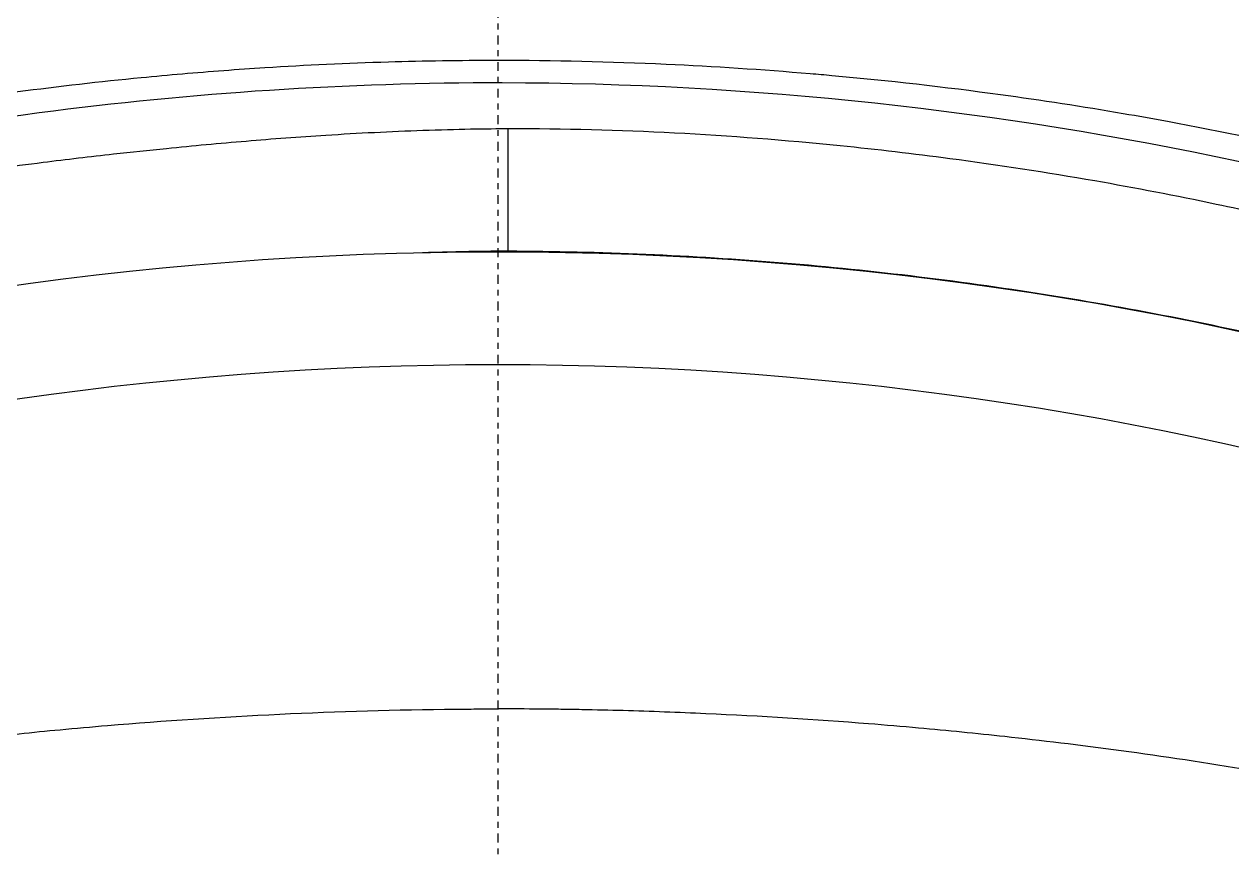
# Model space of a CAD drawing. Header units: millimetres. Extents: x 0 to 4378, y 0 to 2376.
# Drawn here: x 769.2 to 789.64, y 2215.29 to 2229.25 of the extents above; entities that cross this region are included whole.
import ezdxf

# ---------------------------------------------------------------- set-up
doc = ezdxf.new("R2010")
doc.units = ezdxf.units.MM
doc.header["$LTSCALE"] = 0.2
doc.linetypes.add('CENTER2', pattern=[1.125, 0.75, -0.125, 0.125, -0.125])
doc.layers.add('02_Center Line', color=1, linetype='CENTER2')

# ---------------------------------------------------------------- blocks, each defined once
blk = doc.blocks.new('A$Ce3085cef_1')
blk.add_line((0.175, 59.013), (0.174, 61.083))
for radius, start, end in [(86.413, 313.06048, 226.93952), (59, 311.98884, 228.01116), (57.092, 313.6982, 226.3018)]:
    blk.add_arc((0, 0), radius, start, end)
for points, knots in [([(-20.874, 58.633), (-20.335, 58.825), (-19.796, 59.01), (-19.255, 59.186), (-18.705, 59.365), (-18.152, 59.536), (-17.596, 59.7), (-17.332, 59.778), (-17.067, 59.854), (-16.8, 59.928), (-16.468, 60.021), (-16.134, 60.111), (-15.8, 60.199), (-15.513, 60.274), (-15.225, 60.347), (-14.937, 60.419), (-14.315, 60.572), (-13.691, 60.717), (-13.066, 60.852), (-12.462, 60.982), (-11.857, 61.104), (-11.251, 61.216), (-11.037, 61.256), (-10.822, 61.294), (-10.608, 61.332), (-10.183, 61.406), (-9.757, 61.476), (-9.331, 61.541), (-8.929, 61.602), (-8.527, 61.66), (-8.125, 61.713), (-7.429, 61.804), (-6.732, 61.884), (-6.034, 61.952), (-5.802, 61.975), (-5.57, 61.996), (-5.337, 62.016), (-4.872, 62.056), (-4.407, 62.091), (-3.941, 62.121), (-3.246, 62.165), (-2.55, 62.197), (-1.853, 62.218), (-1.245, 62.236), (-0.636, 62.245), (-0.028, 62.245), (-0.021, 62.245), (-0.014, 62.245), (-0.006, 62.245), (0.943, 62.245), (1.894, 62.223), (2.845, 62.179), (3.659, 62.142), (4.472, 62.089), (5.285, 62.02), (5.407, 62.01), (5.529, 61.999), (5.652, 61.988), (6.605, 61.902), (7.556, 61.794), (8.503, 61.665), (9.198, 61.57), (9.891, 61.463), (10.58, 61.345), (10.83, 61.302), (11.079, 61.258), (11.327, 61.212), (12.248, 61.042), (13.165, 60.852), (14.079, 60.641), (14.651, 60.509), (15.221, 60.369), (15.79, 60.22), (16.103, 60.139), (16.415, 60.054), (16.726, 59.968), (16.767, 59.956), (16.808, 59.945), (16.848, 59.934), (17.188, 59.838), (17.526, 59.74), (17.864, 59.638), (18.192, 59.539), (18.518, 59.437), (18.844, 59.332), (19.156, 59.231), (19.467, 59.128), (19.778, 59.021), (20.069, 58.921), (20.36, 58.818), (20.65, 58.712), (20.724, 58.685), (20.799, 58.658), (20.873, 58.631)], [0, 0, 0, 0, 0.0403575, 0.0403575, 0.0403575, 0.0814017, 0.0814017, 0.0814017, 0.1008655, 0.1008655, 0.1008655, 0.1251658, 0.1251658, 0.1251658, 0.1460549, 0.1460549, 0.1460549, 0.1910463, 0.1910463, 0.1910463, 0.2344503, 0.2344503, 0.2344503, 0.2497694, 0.2497694, 0.2497694, 0.2801504, 0.2801504, 0.2801504, 0.3087587, 0.3087587, 0.3087587, 0.3582127, 0.3582127, 0.3582127, 0.3746347, 0.3746347, 0.3746347, 0.4075251, 0.4075251, 0.4075251, 0.4566283, 0.4566283, 0.4566283, 0.49949, 0.49949, 0.49949, 0.5, 0.5, 0.5, 0.5668684, 0.5668684, 0.5668684, 0.6240877, 0.6240877, 0.6240877, 0.6327111, 0.6327111, 0.6327111, 0.6999244, 0.6999244, 0.6999244, 0.749283, 0.749283, 0.749283, 0.7671378, 0.7671378, 0.7671378, 0.8333521, 0.8333521, 0.8333521, 0.8748395, 0.8748395, 0.8748395, 0.8976407, 0.8976407, 0.8976407, 0.9006059, 0.9006059, 0.9006059, 0.9254544, 0.9254544, 0.9254544, 0.949585, 0.949585, 0.949585, 0.9726957, 0.9726957, 0.9726957, 0.9944211, 0.9944211, 0.9944211, 1, 1, 1, 1]), ([(-27.823, 55.059), (-27.823, 55.059), (-27.823, 55.059), (-27.823, 55.059), (-27.823, 55.059), (-27.823, 55.059), (-27.823, 55.06), (-27.823, 55.06), (-27.823, 55.06), (-27.822, 55.06), (-27.822, 55.06), (-27.821, 55.061), (-27.82, 55.061), (-27.816, 55.063), (-27.812, 55.065), (-27.8, 55.071), (-27.791, 55.076), (-27.755, 55.094), (-27.728, 55.108), (-27.62, 55.163), (-27.539, 55.205), (-27.213, 55.369), (-26.967, 55.491), (-25.982, 55.972), (-25.235, 56.319), (-22.21, 57.653), (-19.863, 58.528), (-14.338, 60.206), (-11.083, 60.921), (-5.188, 61.697), (-2.55, 61.87), (4.283, 61.861), (8.519, 61.395), (16.752, 59.636), (20.816, 58.294), (25.646, 56.155), (27.598, 55.199), (27.602, 55.197)], [0, 0, 0, 0, 0.00005, 0.00005, 0.000069, 0.000069, 0.000123, 0.000123, 0.000163, 0.000163, 0.000283, 0.000283, 0.000643, 0.000643, 0.001723, 0.001723, 0.004963, 0.004963, 0.014683, 0.014683, 0.043843, 0.043843, 0.131324, 0.131324, 0.39381, 0.39381, 1.182554, 1.182554, 2.199358, 2.199358, 2.986629, 2.986629, 4.249117, 4.249117, 5.58237, 5.58237, 5.929793, 5.929793, 5.929793, 5.929793]), ([(-2.91, 60.972), (-3.361, 60.944), (-3.812, 60.91), (-4.71, 60.835), (-5.159, 60.793), (-5.907, 60.718), (-6.205, 60.687), (-6.894, 60.61), (-7.302, 60.562), (-8.225, 60.446), (-8.753, 60.374), (-9.576, 60.252), (-9.875, 60.205), (-10.517, 60.1), (-10.858, 60.041), (-11.346, 59.951), (-11.495, 59.923), (-11.923, 59.84), (-12.199, 59.784), (-12.718, 59.674), (-12.959, 59.621), (-13.626, 59.468), (-14.05, 59.366), (-14.756, 59.187), (-15.087, 59.099), (-15.824, 58.899), (-16.32, 58.759), (-16.97, 58.567), (-17.223, 58.491), (-17.571, 58.384), (-17.724, 58.335), (-17.902, 58.278), (-18.015, 58.242), (-18.127, 58.206)], [0.000001, 0.000001, 0.000001, 0.000001, 0.135997, 0.135997, 0.271657, 0.271657, 0.361911, 0.361911, 0.480229, 0.480229, 0.640596, 0.640596, 0.732884, 0.732884, 0.838292, 0.838292, 0.884268, 0.884268, 0.970651, 0.970651, 1.046287, 1.046287, 1.180396, 1.180396, 1.280001, 1.280001, 1.427802, 1.427802, 1.496013, 1.496013, 1.532259, 1.532259, 1.59494, 1.59494, 1.59494, 1.59494]), ([(0.174, 61.083), (-0.169, 61.082), (-0.704, 61.074), (-1.817, 61.035), (-2.364, 61.007), (-2.91, 60.972)], [-0.3338943, -0.3338943, -0.3338943, -0.3338943, -0.164315, -0.164315, -0.0000089, -0.0000089, -0.0000089, -0.0000089]), ([(18.131, 58.212), (17.893, 58.289), (17.655, 58.366), (17.147, 58.523), (16.85, 58.612), (16.215, 58.799), (15.722, 58.938), (15.107, 59.103), (14.944, 59.147), (14.435, 59.279), (14.004, 59.386), (13.172, 59.585), (12.664, 59.699), (11.473, 59.95), (10.787, 60.082), (9.286, 60.344), (8.468, 60.47), (7.031, 60.66), (6.413, 60.733), (4.856, 60.89), (3.924, 60.963), (2.051, 61.061), (1.112, 61.086), (0.174, 61.083)], [-1.7641, -1.7641, -1.7641, -1.7641, -1.717212, -1.717212, -1.664917, -1.664917, -1.509212, -1.509212, -1.471418, -1.471418, -1.368776, -1.368776, -1.210279, -1.210279, -0.998956, -0.998956, -0.750291, -0.750291, -0.563416, -0.563416, -0.281667, -0.281667, 0, 0, 0, 0]), ([(0.175, 59.013), (-0.022, 59.014), (-0.219, 59.011), (-0.614, 59.005), (-0.812, 59), (-1.099, 58.992), (-1.188, 58.989), (-1.278, 58.986)], [-1, -1, -1, -1, -0.96875, -0.96875, -0.9375, -0.9375, -0.92327718, -0.92327718, -0.92327718, -0.92327718]), ([(18.21, 56.138), (17.858, 56.253), (17.505, 56.367), (16.789, 56.579), (16.429, 56.682), (15.708, 56.885), (15.346, 56.984), (14.62, 57.177), (14.253, 57.268), (12.416, 57.71), (10.921, 58.01), (7.894, 58.498), (6.363, 58.686), (3.279, 58.94), (1.728, 59.007), (0.175, 59.013)], [-1, -1, -1, -1, -0.9375, -0.9375, -0.875, -0.875, -0.8125, -0.8125, -0.75, -0.75, -0.5, -0.5, -0.25, -0.25, 0, 0, 0, 0]), ([(-12.752, 50.226), (-12.397, 50.287), (-12.037, 50.345), (-11.307, 50.457), (-10.937, 50.51), (-10.312, 50.595), (-10.058, 50.628), (-9.473, 50.701), (-9.135, 50.741), (-8.334, 50.83), (-7.873, 50.877), (-7.147, 50.945), (-6.877, 50.969), (-5.648, 51.072), (-4.674, 51.136), (-2.707, 51.23), (-1.714, 51.259), (-0.601, 51.269), (-0.363, 51.271), (-0.124, 51.272), (-0.005, 51.272)], [-1.261439, -1.261439, -1.261439, -1.261439, -1.140195, -1.140195, -1.01884, -1.01884, -0.93726, -0.93726, -0.82614, -0.82614, -0.678348, -0.678348, -0.595135, -0.595135, -0.298194, -0.298194, 0, 0, 0.035566, 0.071132, 0.071132, 0.071132, 0.071132]), ([(12.749, 50.226), (11.227, 50.488), (9.782, 50.672), (8.094, 50.855), (7.607, 50.903), (6.836, 50.973), (6.556, 50.997), (5.363, 51.092), (4.443, 51.149), (3.052, 51.212), (2.586, 51.229), (1.888, 51.249), (1.654, 51.254), (1.3, 51.261), (1.183, 51.263), (0.953, 51.266), (0.833, 51.267), (0.475, 51.271), (0.234, 51.272), (-0.005, 51.272)], [0.000004, 0.000004, 0.000004, 0.000004, 0.522777, 0.522777, 0.731577, 0.731577, 0.850946, 0.850946, 1.233117, 1.233117, 1.425095, 1.425095, 1.520319, 1.520319, 1.567563, 1.567563, 1.612845, 1.612845, 1.703708, 1.703708, 1.703708, 1.703708])]:
    blk.add_open_spline(points, degree=3, knots=knots)
at = {"layer": '02_Center Line'}
blk.add_line((0, 87.413), (0, -87.413), dxfattribs=at)

msp = doc.modelspace()

# ---------------------------------------------------------------- block references
msp.add_blockref('A$Ce3085cef_1', (777.219, 2166.397))

doc.saveas('drawing.dxf')
